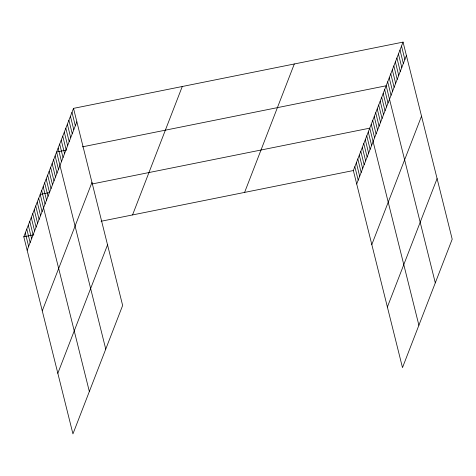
<?xml version="1.0" encoding="UTF-8"?>
<svg xmlns="http://www.w3.org/2000/svg" width="476" height="476" viewBox="0 0 476 476"><rect width="100%" height="100%" fill="white"/><g stroke="black" fill="none" stroke-linecap="round" stroke-linejoin="round"><path stroke-width="0.71" d="M73.512 108.373L122.647 305.461L72.941 433.892L23.8 236.798L73.512 108.373L403.059 42.108L452.2 239.202L402.488 367.627L353.353 170.539L403.059 42.108M27.15 250.245L76.862 121.814M42.263 310.846L91.975 182.415M57.828 373.285L107.54 244.854M132.554 214.932L182.26 86.507M244.599 192.405L294.311 63.974M356.702 183.98L406.415 55.555M371.81 244.587L421.522 116.156M387.381 307.026L437.087 178.595M66.628 150.023L56.608 152.034L105.749 349.128M82.366 146.858L386.161 85.775L435.296 282.869M49.504 192.548L40.204 194.416L89.345 391.51M92.433 183.915L369.757 128.157L418.892 325.245M23.8 236.798L33.814 234.787M101.073 221.263L353.353 170.539M401.524 46.083L404.874 59.524M399.989 50.051L403.339 63.492M398.448 54.02L401.803 67.461M396.913 57.989L400.268 71.436M395.377 61.957L398.727 75.404M393.842 65.926L397.192 79.373M392.307 69.901L395.657 83.342M390.766 73.869L394.122 87.31M389.231 77.838L392.581 91.279M387.696 81.807L391.046 95.248M384.667 89.631L388.017 103.072M383.174 93.48L386.53 106.927M381.687 97.336L385.036 110.777M380.193 101.186L383.543 114.633M378.7 105.041L382.055 118.482M377.212 108.891L380.562 122.338M375.719 112.747L379.069 126.188M374.225 116.602L377.581 130.043M372.738 120.452L376.088 133.893M371.244 124.307L374.6 137.748M368.263 132.013L371.613 145.454M366.77 135.862L370.126 149.309M365.282 139.718L368.632 153.159M363.789 143.568L367.139 157.015M362.295 147.423L365.651 160.864M360.808 151.273L364.158 164.72M359.315 155.128L362.664 168.569M357.821 158.978L361.177 172.425M356.334 162.834L359.683 176.275M354.84 166.689L358.19 180.13M71.971 112.342L75.327 125.783M70.436 116.311L73.792 129.752M68.901 120.279L72.251 133.72M67.366 124.248L70.716 137.695M65.825 128.217L69.181 141.664M64.29 132.191L67.646 145.632M62.755 136.16L66.104 149.601M61.22 140.128L64.569 153.57M59.684 144.097L63.034 157.538M58.143 148.066L61.499 161.513M55.115 155.89L58.471 169.331M53.627 159.74L56.977 173.187M52.134 163.595L55.484 177.036M50.646 167.451L53.996 180.892M49.153 171.3L52.503 184.742M47.659 175.156L51.015 188.597M46.172 179.006L49.522 192.453M44.679 182.861L48.028 196.302M43.185 186.711L46.541 200.158M41.698 190.567L45.047 204.008M38.711 198.272L42.066 211.713M37.223 202.121L40.573 215.569M35.73 205.977L39.08 219.418M34.236 209.827L37.592 223.274M32.749 213.682L36.099 227.123M31.255 217.538L34.611 230.979M29.768 221.388L33.118 234.829M28.274 225.243L31.624 238.684M26.781 229.093L30.137 242.54M25.293 232.948L28.643 246.389"/></g></svg>
